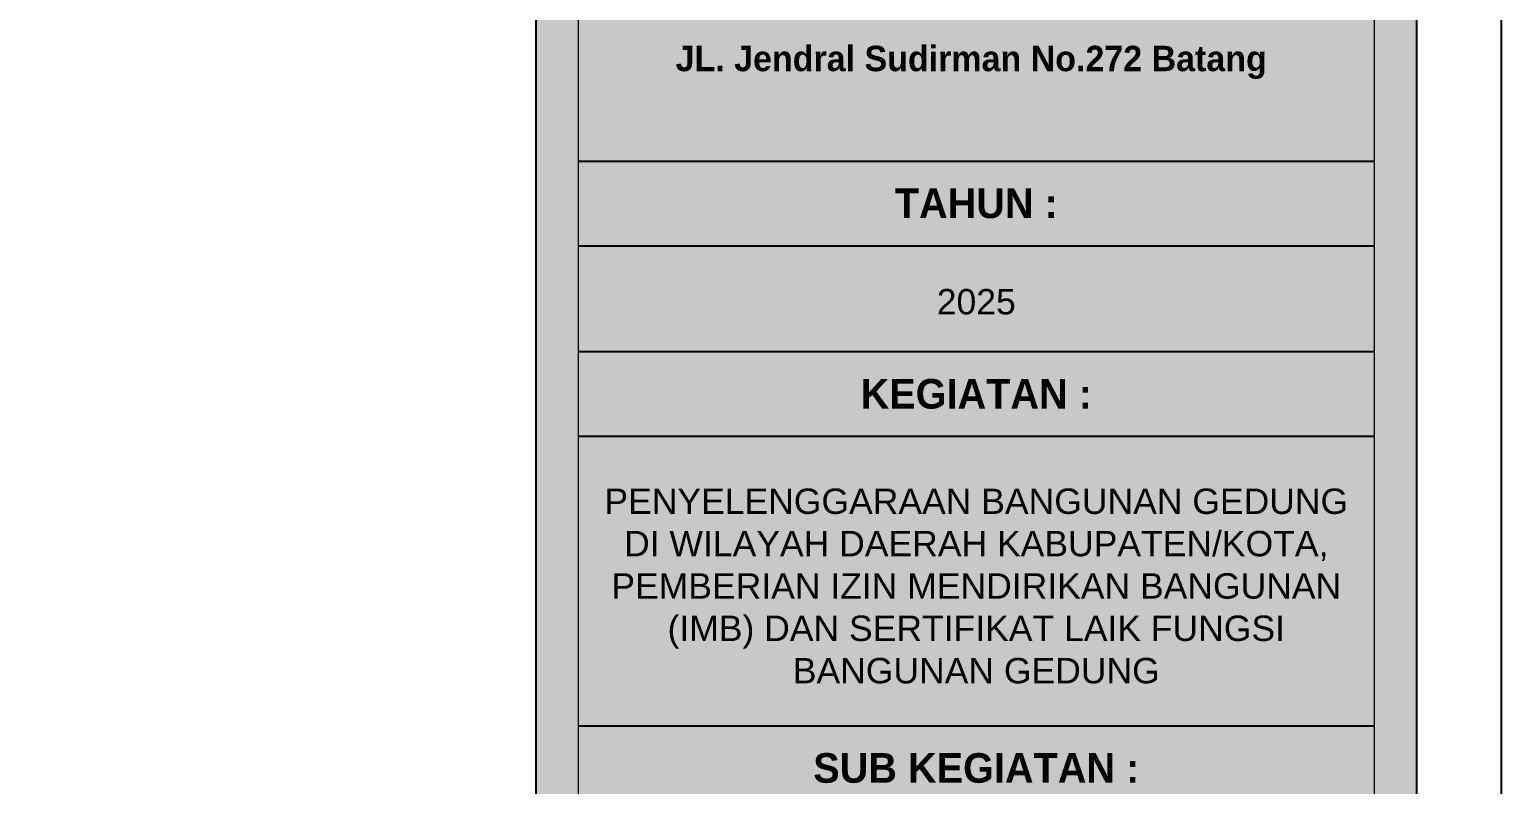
# Model space of a CAD drawing. Header units: centimetres. Extents: x -292707 to 138715, y -53922 to 66277.
# Drawn here: x 42912 to 44215, y -8594 to -7926 of the extents above; entities that cross this region are included whole.
import ezdxf
from ezdxf.xclip import XClip

# ---------------------------------------------------------------- set-up
doc = ezdxf.new("R2010")
doc.units = ezdxf.units.CM
doc.header["$XCLIPFRAME"] = 0
for name, color, linetype in [('A-ALINE-1', 91, 'Continuous'), ('A-ALINE-2', 101, 'Continuous'), ('A-ALINE-4', 113, 'Continuous'), ('A-TEXT', 254, 'Continuous')]:
    doc.layers.add(name, color=color, linetype=linetype)
doc.layers.add('A-FILL-1', color=250, linetype='Continuous', lineweight=0, true_color=0x333333)
doc.layers.add('A-FILL-4', color=9, linetype='Continuous', lineweight=0, true_color=0x808080)
doc.layers.add('A-SWING AREA', color=7, linetype='Continuous', lineweight=0, true_color=0xf7f7f7, transparency=0.2)
doc.styles.add('Scale 170', font='GOTHICB.TTF', dxfattribs={"height": 50})

# ---------------------------------------------------------------- blocks, each defined once
blk = doc.blocks.new('hgfhgfh')
at = {"layer": 'A-ALINE-2', "ltscale": 0.14}
blk.add_arc((48104.3, -28947.4), 4890.2, 273.0231, 87.0365, dxfattribs=at)
at = {"layer": 'A-FILL-4', "ltscale": 0.14}
for radius, start, end in [(4885.2, 273.0247, 87.035), (4890.2, 273.0231, 87.0365), (4758.2, 273.0648, 86.9957), (4763.2, 273.0632, 86.9973)]:
    blk.add_arc((48104.3, -28947.4), radius, start, end, dxfattribs=at)
blk = doc.blocks.new('jhgkjhkjhkjh')
at = {"layer": 'A-SWING AREA', "transparency": 33554457}
h = blk.add_hatch(color=256, dxfattribs=at)
h.dxf.hatch_style = 1
h.paths.add_polyline_path([(-933.611, 931.53), (-881.611, 931.53), (-881.611, 1218.53), (-933.611, 1218.53)])
at = {"layer": 'A-ALINE-1', "ltscale": 0.25}
blk.add_lwpolyline([(-933.611, 931.53), (-881.611, 931.53), (-881.611, 1218.53), (-933.611, 1218.53)], close=True, dxfattribs=at)
at = {"layer": 'A-ALINE-4', "ltscale": 0.25}
for points in [[(-931.111, 1168.53), (-884.111, 1168.53)], [(-931.111, 1163.53), (-884.111, 1163.53)], [(-931.111, 1157.28), (-884.111, 1157.28)], [(-931.111, 1152.28), (-884.111, 1152.28)], [(-931.111, 1135.185), (-884.111, 1135.185)]]:
    blk.add_lwpolyline(points, dxfattribs=at)
at = {"layer": 'A-FILL-1', "ltscale": 0.25}
blk.add_lwpolyline([(-1286.611, 931.53), (-933.611, 931.53), (-933.611, 1218.53), (-1286.611, 1218.53)], close=True, dxfattribs=at)
at = {"layer": 'A-FILL-1'}
blk.add_lwpolyline([(-931.111, 934.03), (-884.111, 934.03), (-884.111, 1216.03), (-931.111, 1216.03)], close=True, dxfattribs=at)
at = {"layer": 'Defpoints'}
blk.add_lwpolyline([(-1296.611, 926.53), (-876.611, 926.53), (-876.611, 1223.53), (-1296.611, 1223.53)], close=True, dxfattribs=at)
at = {"layer": 'A-TEXT', "ltscale": 0.25, "style": 'Scale 170'}
for s, width, insert, char_height, attachment_point in [('\\pi5.75664;JL. Jendral Sudirman No.272 Batang', 47.37767, (-931.111, 1175.34), 1.5, 1), ('TAHUN :', 47, (-907.611, 1166.03), 1.75, 5), ('{\\fArial|b0|i0|c0|p34;2025}', 47, (-907.611, 1160.218), 1.5, 5), ('KEGIATAN :', 47, (-907.611, 1154.78), 1.75, 5), ('{\\fArial|b0|i0|c0|p34;PENYELENGGARAAN BANGUNAN GEDUNG DI WILAYAH DAERAH KABUPATEN/KOTA, PEMBERIAN IZIN MENDIRIKAN BANGUNAN (IMB) DAN SERTIFIKAT LAIK FUNGSI BANGUNAN GEDUNG}', 45.46786, (-907.611, 1143.434), 1.5, 5), ('SUB KEGIATAN :', 47, (-907.611, 1132.685), 1.75, 5)]:
    blk.add_mtext_dynamic_manual_height_columns(s, width=width, gutter_width=105, heights=[0], dxfattribs=dict(at, insert=insert, char_height=char_height, attachment_point=attachment_point))

msp = doc.modelspace()

# ---------------------------------------------------------------- block references
ref = msp.add_blockref('hgfhgfh', (-9005.7, 15722.1))
XClip(ref).set_block_clipping_path([(48362.687147392, -25432.3014289812), (50780.4761815135, -26551.4786331264), (51847.2929405713, -25596.3681012243), (50073.4422824412, -24073.3539977892), (48362.6871473952, -23914.9448532306)])
at = {"layer": 'A-TEXT', "xscale": 15, "yscale": 15, "zscale": 15}
msp.add_blockref('jhgkjhkjhkjh', (57364.4, -25570.2), dxfattribs=at)

doc.saveas('drawing.dxf')
